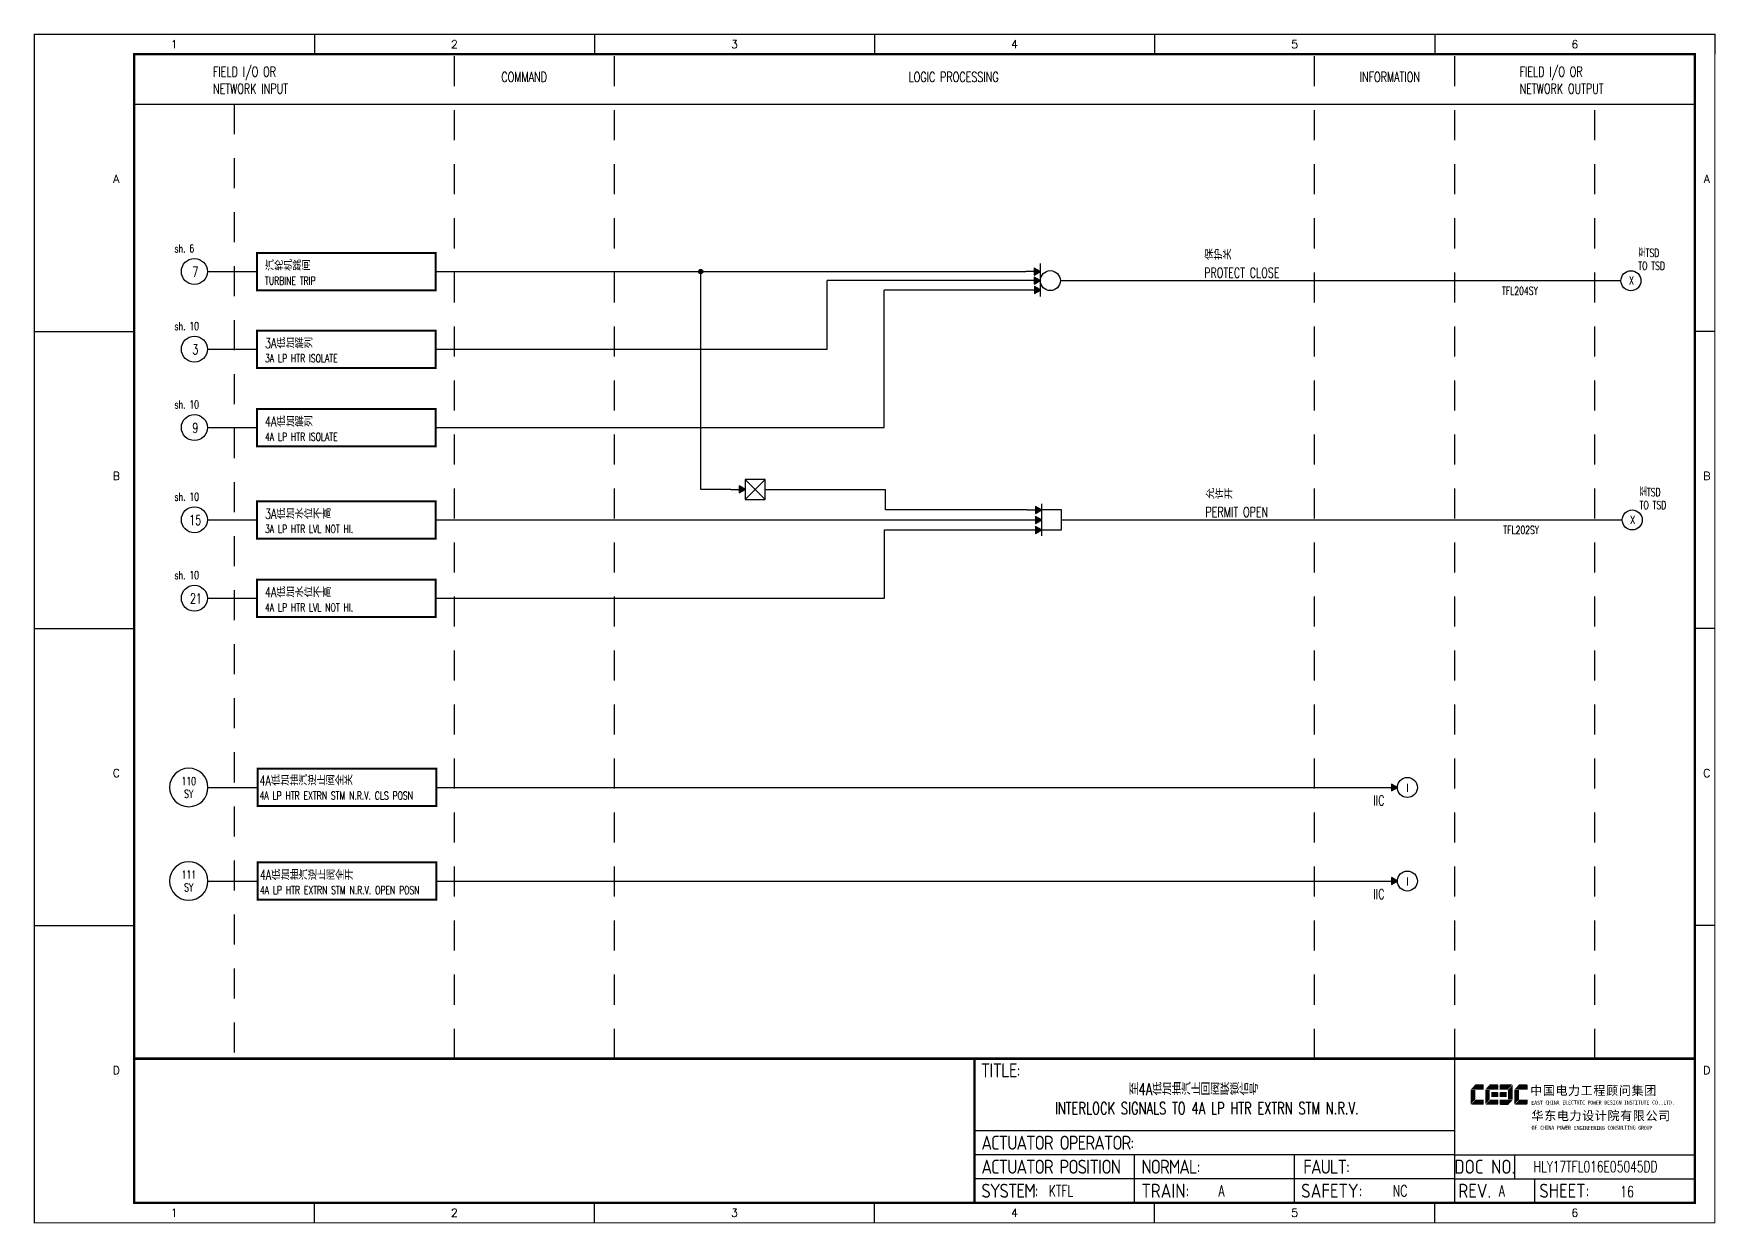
# Model space of a CAD drawing. Header units: millimetres. Extents: x 6586 to 9951, y 1074 to 5865.
# Drawn here: x 8158.7 to 8579, y 4744 to 5041.3 of the extents above; entities that cross this region are included whole.
import ezdxf
from ezdxf.enums import TextEntityAlignment as Align

# ---------------------------------------------------------------- set-up
doc = ezdxf.new("R2010")
doc.units = ezdxf.units.MM
doc.linetypes.add('DASHED', pattern=[0.75, 0.5, -0.25])
doc.linetypes.add('JIS_02_0.7', pattern=[1.35, 0.75, -0.6])
for name, color, linetype in [('BORDER', 1, 'Continuous'), ('INSTRUMENT', 4, 'Continuous'), ('MLINE', 6, 'Continuous'), ('TITLE', 1, 'Continuous'), ('TK', 7, 'Continuous'), ('图框_外框线', 7, 'Continuous'), ('图框_标题栏文字', 6, 'Continuous')]:
    doc.layers.add(name, color=color, linetype=linetype)
doc.styles.add('ecepdi', font='simhei.ttf', dxfattribs={"width": 0.9})
doc.styles.get("Standard").update_dxf_attribs({"font": 'romans.shx', "width": 0.7, "bigfont": '@0hztxta.shx'})
doc.styles.add('工程字', font='gbenor.shx', dxfattribs={"bigfont": 'gbcbig.shx'})

# ---------------------------------------------------------------- blocks, each defined once
blk = doc.blocks.new('A$C1E0003F3')
h = blk.add_hatch(color=152)
edge = h.paths.add_edge_path()
edge.add_ellipse((5.15, 4.41), major_axis=(0, 0.211), ratio=0.769231, start_angle=-90, end_angle=0)
edge.add_line((5.15, 4.62), (3.22, 4.62))
edge.add_line((3.22, 4.62), (2.09, 3.35))
edge.add_line((2.09, 3.35), (5.32, 3.35))
edge.add_line((5.32, 3.35), (5.32, 4.41))
h.paths.add_polyline_path([(3.22, 3.23), (2.09, 3.23), (2.09, -0.36), (3.22, 0.91)])
edge = h.paths.add_edge_path()
edge.add_line((5.32, 0.81), (3.27, 0.81))
edge.add_line((3.27, 0.81), (2.13, -0.46))
edge.add_line((2.13, -0.46), (5.15, -0.46))
edge.add_ellipse((5.15, -0.25), major_axis=(0, 0.211), ratio=0.769231, start_angle=180, end_angle=270)
edge.add_line((5.32, -0.25), (5.32, 0.81))
h = blk.add_hatch(color=152)
edge = h.paths.add_edge_path()
edge.add_ellipse((8.78, 4.41), major_axis=(0, 0.211), ratio=0.769231, start_angle=-90, end_angle=0)
edge.add_line((8.78, 4.62), (6.84, 4.62))
edge.add_line((6.84, 4.62), (5.71, 3.35))
edge.add_line((5.71, 3.35), (8.94, 3.35))
edge.add_line((8.94, 3.35), (8.94, 4.41))
h.paths.add_polyline_path([(6.84, 3.23), (5.71, 3.23), (5.71, -0.36), (6.84, 0.91)])
edge = h.paths.add_edge_path()
edge.add_ellipse((8.78, 2.49), major_axis=(0, 0.211), ratio=0.769231, start_angle=-90, end_angle=0)
edge.add_line((8.78, 2.7), (7.22, 2.7))
edge.add_line((7.22, 2.7), (7.22, 1.44))
edge.add_line((7.22, 1.44), (8.78, 1.44))
edge.add_ellipse((8.78, 1.65), major_axis=(0, 0.211), ratio=0.769231, start_angle=180, end_angle=270)
edge.add_line((8.94, 1.65), (8.94, 2.49))
edge = h.paths.add_edge_path()
edge.add_line((8.94, 0.81), (6.89, 0.81))
edge.add_line((6.89, 0.81), (5.75, -0.46))
edge.add_line((5.75, -0.46), (8.78, -0.46))
edge.add_ellipse((8.78, -0.25), major_axis=(0, 0.211), ratio=0.769231, start_angle=180, end_angle=270)
edge.add_line((8.94, -0.25), (8.94, 0.81))
h = blk.add_hatch(color=1)
edge = h.paths.add_edge_path()
edge.add_line((12.48, 4.62), (9.46, 4.62))
edge.add_ellipse((9.46, 4.41), major_axis=(0, 0.211), ratio=0.769231, start_angle=0, end_angle=90)
edge.add_line((9.3, 4.41), (9.3, 3.35))
edge.add_line((9.3, 3.35), (11.35, 3.35))
edge.add_line((11.35, 3.35), (12.48, 4.62))
h.paths.add_polyline_path([(12.57, 4.56), (11.38, 3.23), (11.38, 0.93), (12.57, 0.93)])
edge = h.paths.add_edge_path()
edge.add_line((11.03, 2.7), (9.46, 2.7))
edge.add_ellipse((9.46, 2.49), major_axis=(0, 0.211), ratio=0.769231, start_angle=0, end_angle=90)
edge.add_line((9.3, 2.49), (9.3, 1.65))
edge.add_ellipse((9.46, 1.65), major_axis=(0, 0.211), ratio=0.769231, start_angle=90, end_angle=180)
edge.add_line((9.46, 1.44), (11.03, 1.44))
edge.add_line((11.03, 1.44), (11.03, 2.7))
h = blk.add_hatch(color=152)
edge = h.paths.add_edge_path()
edge.add_ellipse((16.11, 4.41), major_axis=(0, 0.211), ratio=0.769231, start_angle=-90, end_angle=0)
edge.add_line((16.11, 4.62), (14.14, 4.62))
edge.add_line((14.14, 4.62), (13, 3.35))
edge.add_line((13, 3.35), (16.27, 3.35))
edge.add_line((16.27, 3.35), (16.27, 4.41))
h.paths.add_polyline_path([(14.14, 3.23), (13, 3.23), (13, -0.36), (14.14, 0.91)])
edge = h.paths.add_edge_path()
edge.add_line((16.27, 0.81), (14.18, 0.81))
edge.add_line((14.18, 0.81), (13.04, -0.46))
edge.add_line((13.04, -0.46), (16.03, -0.46))
edge.add_ellipse((16.03, -0.15), major_axis=(0, 0.316), ratio=0.769231, start_angle=180, end_angle=270)
edge.add_line((16.27, -0.15), (16.27, 0.81))
h = blk.add_hatch(color=1)
edge = h.paths.add_edge_path()
edge.add_line((12.58, 0.79), (9.3, 0.79))
edge.add_line((9.3, 0.79), (9.3, -0.27))
edge.add_ellipse((9.46, -0.27), major_axis=(0, 0.211), ratio=0.769231, start_angle=90, end_angle=180)
edge.add_line((9.46, -0.48), (11.43, -0.48))
edge.add_line((11.43, -0.48), (12.58, 0.79))
at = {"layer": 'TITLE', "color": 7, "style": 'ecepdi'}
for s, p in [('中', (16.92, 1.94)), ('国', (20.09, 2)), ('电', (23.25, 1.99)), ('力', (26.39, 1.96)), ('程', (32.71, 1.98)), ('顾', (35.9, 1.98)), ('问', (39.09, 1.94)), ('集', (42.26, 1.98)), ('团', (45.42, 2.01)), ('工', (29.53, 1.95)), ('华', (17.24, -4.31)), ('东', (20.45, -4.29)), ('电', (23.62, -4.35)), ('力', (26.75, -4.32)), ('设', (29.92, -4.3)), ('计', (33.05, -4.31)), ('院', (36.26, -4.29)), ('有', (39.41, -4.29)), ('限', (42.57, -4.32)), ('公', (45.78, -4.38)), ('司', (48.91, -4.35))]:
    blk.add_text(s, height=2.2, dxfattribs=at).set_placement(p)
at = {"layer": 'TITLE', "color": 7, "style": 'ecepdi', "width": 0.975}
for s, p in [('E', (17.58, 0.02)), ('A', (18.29, 0.03)), ('S', (19, 0.03)), ('T', (19.7, 0.03)), ('C', (21.1, 0.09)), ('H', (21.77, 0.09)), ('I', (22.46, 0.09)), ('N', (23.17, 0.1)), ('A', (23.86, 0.1)), ('E', (25.35, 0.09)), ('L', (26.05, 0.11)), ('E', (26.76, 0.1)), ('C', (27.46, 0.12)), ('T', (28.18, 0.11)), ('R', (28.87, 0.1)), ('I', (29.57, 0.11)), ('C', (30.28, 0.1)), ('P', (31.64, 0.09)), ('O', (32.32, 0.08)), ('W', (33.03, 0.08)), ('E', (33.72, 0.08)), ('R', (34.42, 0.09)), ('D', (35.81, 0.1)), ('E', (36.52, 0.1)), ('S', (37.2, 0.1)), ('I', (37.91, 0.09)), ('G', (38.68, 0.11)), ('N', (39.38, 0.09)), ('I', (40.72, 0.07)), ('N', (41.43, 0.08)), ('S', (42.14, 0.08)), ('T', (42.83, 0.08)), ('I', (43.52, 0.09)), ('T', (44.22, 0.07)), ('U', (44.93, 0.07)), ('T', (45.63, 0.08)), ('E', (46.34, 0.09)), ('C', (47.76, 0.11)), ('O', (48.48, 0.1)), ('L', (50.56, 0.1)), ('T', (51.27, 0.1)), ('D', (51.96, 0.1)), ('.', (49.23, 0.1)), (',', (49.87, 0.1)), ('.', (52.72, 0.11)), ('O', (17.67, -6.18)), ('OF', (18.01, -6.2)), ('F', (18.37, -6.2)), ('C', (19.8, -6.19)), ('H', (20.47, -6.19)), ('I', (21.15, -6.19)), ('N', (21.87, -6.18)), ('A', (22.56, -6.18)), ('P', (23.98, -6.2)), ('O', (24.66, -6.21)), ('W', (25.36, -6.21)), ('E', (26.06, -6.21)), ('R', (26.75, -6.2)), ('E', (28.19, -6.24)), ('N', (28.91, -6.27)), ('G', (29.62, -6.26)), ('I', (30.32, -6.27)), ('N', (31.02, -6.27)), ('E', (31.7, -6.28)), ('E', (32.41, -6.27)), ('R', (33.1, -6.24)), ('I', (33.81, -6.24)), ('N', (34.51, -6.26)), ('G', (35.2, -6.24)), ('C', (36.61, -6.19)), ('O', (37.3, -6.21)), ('N', (38, -6.2)), ('S', (38.71, -6.21)), ('U', (39.41, -6.18)), ('L', (40.11, -6.18)), ('T', (40.81, -6.19)), ('I', (41.51, -6.21)), ('N', (42.2, -6.21)), ('G', (42.91, -6.17)), ('G', (44.29, -6.2)), ('R', (45, -6.21)), ('O', (45.69, -6.22)), ('U', (46.39, -6.2)), ('P', (47.1, -6.23))]:
    blk.add_text(s, height=1, dxfattribs=at).set_placement(p, align=Align.MIDDLE_CENTER)
blk = doc.blocks.new('A$C57484896')
for p, q in [((70, 297), (70, 292)), ((140, 297), (140, 292)), ((210, 297), (210, 292)), ((280, 297), (280, 292)), ((350, 297), (350, 292)), ((420, 297), (420, 292)), ((0, 222.75), (25, 222.75)), ((420, 222.75), (415, 222.75)), ((0, 148.5), (25, 148.5)), ((420, 148.5), (415, 148.5)), ((0, 74.25), (25, 74.25)), ((420, 74.25), (415, 74.25)), ((70, 0), (70, 5)), ((140, 0), (140, 5)), ((210, 0), (210, 5)), ((280, 0), (280, 5)), ((350, 0), (350, 5))]:
    blk.add_line(p, q)
at = {"layer": 'MLINE', "linetype": 'JIS_02_0.7', "ltscale": 10}
for p, q in [((105, 41), (105, 292)), ((145, 41), (145, 292)), ((320, 41), (320, 292)), ((355, 41), (355, 292)), ((50, 279.56), (50, 41)), ((390, 41), (390, 279.56))]:
    blk.add_line(p, q, dxfattribs=at)
at = {"layer": 'MLINE'}
blk.add_line((25, 279.56), (415, 279.56), dxfattribs=at)
at = {"layer": '图框_外框线'}
for p, q in [((355, 5), (355, 41)), ((355, 23), (235, 23)), ((355, 17), (235, 17)), ((275, 11), (275, 17)), ((315, 11), (315, 17)), ((355, 17), (415, 17)), ((370, 11), (370, 17)), ((355, 11), (235, 11)), ((355, 11), (235, 11)), ((275, 5), (275, 11)), ((315, 5), (315, 11)), ((355, 11), (415, 11)), ((375, 5), (375, 11))]:
    blk.add_line(p, q, dxfattribs=at)
for points, const_width in [([(0, 0), (420, 0), (420, 297), (0, 297)], 0.3), ([(25, 5), (415, 5), (415, 292), (25, 292)], 0.6)]:
    blk.add_lwpolyline(points, close=True, dxfattribs=dict(at, const_width=const_width))
at = {"layer": '图框_外框线', "const_width": 0.6}
blk.add_lwpolyline([(235, 41), (25, 41)], dxfattribs=at)
at = {"layer": '图框_外框线'}
blk.add_lwpolyline([(415, 41, 0.6, 0.6, 0), (235, 41, 0.6, 0.6, 0), (235, 5, 0, 0, 0)], format="xyseb", dxfattribs=at)
blk.add_blockref('A$C1E0003F3', (356.94, 29.95))
at = {"layer": 'MLINE', "char_height": 2.5, "width": 31.8959, "attachment_point": 1}
for s, insert in [('FIELD I/O OR', (44.67, 288.89)), ('COMMAND', (116.74, 287.58)), ('LOGIC PROCESSING', (218.52, 287.58)), ('INFORMATION', (331.25, 287.58)), ('FIELD I/O OR', (371.22, 288.89)), ('NETWORK INPUT', (44.67, 284.64)), ('NETWORK OUTPUT', (371.22, 284.64))]:
    blk.add_mtext(s, dxfattribs=dict(at, insert=insert))
at = {"layer": 'TK', "color": 3}
for s, p in [('1', (35, 294.5)), ('2', (105, 294.5)), ('3', (175, 294.5)), ('4', (245, 294.5)), ('5', (315, 294.5)), ('6', (385, 294.5)), ('1', (35, 2.5)), ('2', (105, 2.5)), ('3', (175, 2.5)), ('4', (245, 2.5)), ('5', (315, 2.5)), ('6', (385, 2.5))]:
    blk.add_text(s, height=2, dxfattribs=at).set_placement(p, align=Align.MIDDLE)
for s, p in [('A', (20.5, 259.88)), ('A', (418, 259.88)), ('B', (20.5, 185.62)), ('B', (418, 185.62)), ('C', (20.5, 111.38)), ('C', (418, 111.38)), ('D', (20.5, 37.12)), ('D', (418, 37.12))]:
    blk.add_text(s, height=2, dxfattribs=at).set_placement(p, align=Align.CENTER)
at = {"layer": '图框_标题栏文字', "char_height": 3.5, "style": '工程字'}
for s, insert, width, attachment_point in [('{\\T0.9; TITLE:}', (234.86, 38.09), 14.2249, 4), ('{\\T0.9; ACTUATOR OPERATOR:}', (235, 20), 40, 4), ('{\\T0.9; ACTUATOR POSITION}', (235, 14), 45, 4), ('{\\T0.9; NORMAL:}', (275, 14), 18.2557, 4), ('{\\T0.9; FAULT:}', (315.44, 14), 15, 4), ('DOC NO.', (362.5, 14), 15, 5), ('{\\T0.9; SYSTEM:}', (235, 8), 17.9526, 4), ('{\\T0.9; }TRAIN: ', (275, 8), 17.6638, 4), ('SAFETY:', (324.3, 8), 22.3993, 5), ('REV.', (360, 8), 10, 5), ('SHEET:', (382.42, 8), 20, 5)]:
    blk.add_mtext(s, dxfattribs=dict(at, insert=insert, width=width, attachment_point=attachment_point))
blk = doc.blocks.new('A$C4BC20AB6')
at = {"layer": 'BORDER'}
for points in [[(3.59, 2.26), (2.09, 3.12), (2.09, 1.39)], [(3.59, 0), (2.09, 0.87), (2.09, -0.87)], [(3.6, -2.36), (2.1, -1.49), (2.1, -3.22)]]:
    blk.add_hatch(color=256, dxfattribs=at).paths.add_polyline_path(points)
for p, q in [((3.59, 4.26), (3.59, -4)), ((3.59, 2.26), (0, 2.26)), ((3.59, 0), (0, 0)), ((8.59, 0), (10.59, 0)), ((3.6, -2.36), (0.01, -2.36))]:
    blk.add_line(p, q, dxfattribs=at)
for points in [[(3.59, 2.26), (2.09, 3.12), (2.09, 1.39)], [(3.59, 0), (2.09, 0.87), (2.09, -0.87)], [(3.6, -2.36), (2.1, -1.49), (2.1, -3.22)]]:
    blk.add_lwpolyline(points, close=True, dxfattribs=at)
blk.add_circle((6.09, 0), 2.5, dxfattribs=at)
blk = doc.blocks.new('A$C358C5108')
at = {"layer": 'BORDER'}
for points in [[(3.59, 0), (2.09, 0.87), (2.09, -0.87)], [(3.59, -2.5), (2.09, -1.63), (2.09, -3.37)], [(3.59, -5), (2.09, -4.13), (2.09, -5.87)]]:
    blk.add_hatch(color=256, dxfattribs=at).paths.add_polyline_path(points)
for p, q in [((0, 0), (3.59, 0)), ((3.59, 1.5), (3.59, -6.5)), ((0, -2.5), (3.59, -2.5)), ((8.59, -2.5), (10.59, -2.5)), ((0, -5), (3.59, -5))]:
    blk.add_line(p, q, dxfattribs=at)
for points in [[(3.59, 0), (2.09, 0.87), (2.09, -0.87)], [(8.59, 0), (3.59, 0), (3.59, -5), (8.59, -5)], [(3.59, -2.5), (2.09, -1.63), (2.09, -3.37)], [(3.59, -5), (2.09, -4.13), (2.09, -5.87)]]:
    blk.add_lwpolyline(points, close=True, dxfattribs=at)
blk = doc.blocks.new('A$C46BE0CE4')
at = {"layer": 'BORDER'}
blk.add_hatch(color=256, dxfattribs=at).paths.add_polyline_path([(3.59, 0), (2.09, 0.87), (2.09, -0.87)])
for p, q in [((0, 0), (3.59, 0)), ((3.59, 2.5), (8.59, -2.5)), ((8.59, 2.5), (3.59, -2.5)), ((8.59, 0), (10.59, 0))]:
    blk.add_line(p, q, dxfattribs=at)
for points in [[(3.59, 0), (2.09, 0.87), (2.09, -0.87)], [(8.59, 2.5), (3.59, 2.5), (3.59, -2.5), (8.59, -2.5)]]:
    blk.add_lwpolyline(points, close=True, dxfattribs=at)
blk = doc.blocks.new('INS00')
at = {"layer": 'INSTRUMENT', "color": 0}
blk.add_lwpolyline([(6, 0, 1), (-6, 0, 1)], format="xyb", close=True, dxfattribs=at)
at = {"layer": 'INSTRUMENT', "flags": 1}
for tag, p in [('INSNAM', (0, 9)), ('INSDGN', (0, -9)), ('INSSUP', (0, -15)), ('INSTYP', (0, -12)), ('INSMAN', (0, -18)), ('INSREM', (0, -21))]:
    blk.add_attdef(tag, text='', height=3, dxfattribs=at).set_placement(p, align=Align.TOP_CENTER)
at = {"layer": 'INSTRUMENT', "width": 0.7}
for tag, p in [('INSHH', (6, 3.5)), ('INSL', (6, -3)), ('INSLL', (6, -6))]:
    blk.add_attdef(tag, p, '', height=2.5, dxfattribs=at)
for tag, p in [('INSIDE', (0, 2)), ('INSSYS', (0, -2))]:
    blk.add_attdef(tag, text='', height=2.5, dxfattribs=at).set_placement(p, align=Align.MIDDLE)
at = {"layer": 'INSTRUMENT', "linetype": 'DASHED', "width": 0.7}
blk.add_attdef('INSH', (6, 0.5), '', height=2.5, dxfattribs=at)

msp = doc.modelspace()

# ---------------------------------------------------------------- hatches: boundary and pattern name
h = msp.add_hatch(color=256)
edge = h.paths.add_edge_path()
edge.add_arc((8325.45, 4981.83), 0.55, 0, 360)
h = msp.add_hatch(color=256)
edge = h.paths.add_edge_path()
edge.add_arc((8325.45, 4981.83), 0.393, 0, 360)
h = msp.add_hatch(color=256)
edge = h.paths.add_edge_path()
edge.add_arc((8325.45, 4981.83), 0.393, 0, 360)
for points in [[(8499.57, 4852.92), (8498.07, 4853.78), (8498.07, 4852.05)], [(8499.57, 4829.54), (8498.07, 4830.4), (8498.07, 4828.67)]]:
    msp.add_hatch(color=256).paths.add_polyline_path(points)

# ---------------------------------------------------------------- linework, layer by layer
for p, q in [((8214.56, 4986.5), (8259.24, 4986.5)), ((8214.56, 4977.16), (8214.56, 4986.5)), ((8259.24, 4977.16), (8259.24, 4986.5)), ((8202.16, 4981.83), (8214.56, 4981.83)), ((8259.24, 4981.83), (8406.74, 4981.83)), ((8325.45, 4927.39), (8325.45, 4981.83)), ((8259.24, 4977.16), (8214.56, 4977.16)), ((8357.05, 4962.43), (8357.05, 4979.57)), ((8406.74, 4979.57), (8357.05, 4979.57)), ((8371.31, 4942.83), (8371.31, 4977.21)), ((8406.75, 4977.21), (8371.31, 4977.21)), ((8417.33, 4979.57), (8555.44, 4979.59)), ((8214.56, 4967.1), (8259.24, 4967.1)), ((8214.56, 4957.76), (8214.56, 4967.1)), ((8259.24, 4957.76), (8259.24, 4967.1)), ((8202.16, 4962.43), (8214.56, 4962.43)), ((8259.24, 4962.43), (8357.05, 4962.43)), ((8259.24, 4957.76), (8214.56, 4957.76)), ((8214.56, 4947.5), (8259.24, 4947.5)), ((8214.56, 4938.16), (8214.56, 4947.5)), ((8202.16, 4942.83), (8214.56, 4942.83)), ((8259.24, 4942.83), (8371.31, 4942.83)), ((8259.24, 4938.16), (8214.56, 4938.16)), ((8332.96, 4927.39), (8325.45, 4927.39)), ((8342.56, 4927.39), (8371.61, 4927.39)), ((8371.61, 4922.29), (8371.61, 4927.39)), ((8214.56, 4924.46), (8259.24, 4924.46)), ((8407.06, 4922.29), (8371.61, 4922.29)), ((8202.16, 4919.79), (8214.56, 4919.79)), ((8259.24, 4919.79), (8407.06, 4919.79)), ((8417.65, 4919.79), (8555.76, 4919.8)), ((8259.24, 4915.12), (8214.56, 4915.12)), ((8371.4, 4900.19), (8371.4, 4917.29)), ((8371.4, 4917.29), (8407.06, 4917.29)), ((8214.56, 4904.86), (8259.24, 4904.86)), ((8202.16, 4900.19), (8214.56, 4900.19)), ((8259.24, 4900.19), (8371.4, 4900.19)), ((8259.24, 4895.52), (8214.56, 4895.52)), ((8214.71, 4857.59), (8259.39, 4857.59)), ((8202.31, 4852.92), (8214.71, 4852.92)), ((8259.39, 4852.92), (8499.57, 4852.92)), ((8259.39, 4848.25), (8214.71, 4848.25)), ((8214.71, 4834.21), (8259.39, 4834.21)), ((8202.31, 4829.54), (8214.71, 4829.54)), ((8259.39, 4829.54), (8499.57, 4829.54)), ((8259.39, 4824.87), (8214.71, 4824.87))]:
    msp.add_line(p, q)
at = {"const_width": 0.5}
for points in [[(8214.56, 4986.5), (8259.24, 4986.5), (8259.24, 4977.16), (8214.56, 4977.16), (8214.56, 4986.5)], [(8214.56, 4967.1), (8259.24, 4967.1), (8259.24, 4957.76), (8214.56, 4957.76), (8214.56, 4967.1)], [(8214.56, 4947.5), (8259.24, 4947.5), (8259.24, 4938.16), (8214.56, 4938.16), (8214.56, 4947.5)], [(8214.56, 4924.46), (8259.24, 4924.46), (8259.24, 4915.12), (8214.56, 4915.12), (8214.56, 4924.46)], [(8214.56, 4904.86), (8259.24, 4904.86), (8259.24, 4895.52), (8214.56, 4895.52), (8214.56, 4904.86)], [(8214.71, 4857.59), (8259.39, 4857.59), (8259.39, 4848.25), (8214.71, 4848.25), (8214.71, 4857.59)], [(8214.71, 4834.21), (8259.39, 4834.21), (8259.39, 4824.87), (8214.71, 4824.87), (8214.71, 4834.21)]]:
    msp.add_lwpolyline(points, dxfattribs=at)
for points in [[(8499.57, 4852.92), (8498.07, 4853.78), (8498.07, 4852.05)], [(8499.57, 4829.54), (8498.07, 4830.4), (8498.07, 4828.67)]]:
    msp.add_lwpolyline(points, close=True)
for centre, radius in [((8198.91, 4981.86), 3.25), ((8325.45, 4981.83), 0.55), ((8325.45, 4981.83), 0.393), ((8325.45, 4981.83), 0.393), ((8198.91, 4962.45), 3.25), ((8198.91, 4942.85), 3.25), ((8198.91, 4919.81), 3.25), ((8198.91, 4900.21), 3.25), ((8502.07, 4852.92), 2.5), ((8502.07, 4829.54), 2.5)]:
    msp.add_circle(centre, radius)
at = {"color": 1}
for centre in [(8557.94, 4979.55), (8558.26, 4919.76)]:
    msp.add_circle(centre, 2.5, dxfattribs=at)

# ---------------------------------------------------------------- block references
for name, p in [('A$C57484896', (8158.89, 4744.14)), ('A$C4BC20AB6', (8406.74, 4979.57)), ('A$C46BE0CE4', (8332.96, 4927.39)), ('A$C358C5108', (8407.06, 4922.29))]:
    msp.add_blockref(name, p)
at = {"layer": 'MLINE', "xscale": 0.8000000000001819, "yscale": 0.7999999999999545, "zscale": 0.8}
for p, values in [((8197.51, 4852.92), {'INSIDE': '110', 'INSSYS': 'SY'}), ((8197.51, 4829.54), {'INSIDE': '111', 'INSSYS': 'SY'})]:
    msp.add_blockref('INS00', p, dxfattribs=at).add_auto_attribs(values)

# ---------------------------------------------------------------- texts
at = {"width": 0.7}
for s, height, p in [('汽轮机跳闸', 2.5, (8216.56, 4982.09)), ('TURBINE TRIP', 2, (8216.56, 4978.56)), ('3A低加解列', 2.5, (8216.56, 4962.69)), ('3A LP HTR ISOLATE ', 2, (8216.56, 4959.16)), ('4A低加解列', 2.5, (8216.56, 4943.09)), ('4A LP HTR ISOLATE ', 2, (8216.56, 4939.56)), ('3A低加水位不高', 2.5, (8216.56, 4920.05)), ('3A LP HTR LVL NOT HI.', 2, (8216.56, 4916.51)), ('4A低加水位不高', 2.5, (8216.56, 4900.45)), ('4A LP HTR LVL NOT HI.', 2, (8216.56, 4896.92)), ('4A低加抽汽逆止阀全关', 2.5, (8215.2, 4853.43)), ('4A LP HTR EXTRN STM N.R.V. CLS POSN', 2, (8215.2, 4849.87)), ('4A低加抽汽逆止阀全开', 2.5, (8215.28, 4829.8)), ('4A LP HTR EXTRN STM N.R.V. OPEN POSN', 2, (8215.28, 4826.27)), ('至4A低加抽汽止回阀联锁信号', 3, (8432.46, 4776.04)), ('INTERLOCK SIGNALS TO 4A LP HTR EXTRN STM N.R.V.', 3, (8413.99, 4771.26))]:
    msp.add_text(s, height=height, dxfattribs=at).set_placement(p)
for p in [(8502.11, 4851.79), (8502.11, 4828.41)]:
    msp.add_text('I', height=2, dxfattribs=at).set_placement(p, align=Align.CENTER)
at = {"attachment_point": 1}
for s, insert, char_height, width in [('sh. 6', (8193.94, 4988.62), 2, 73.0067), ('保护关', (8451.28, 4987.3), 2.5, 73.0067), ('至TSD', (8559.78, 4987.49), 2, 73.0067), ('7', (8198.39, 4983.03), 2.5, 73.0067), ('PROTECT CLOSE', (8451.28, 4982.79), 2.5, 73.0067), ('X', (8557.45, 4980.59), 2, 73.0067), ('TO TSD', (8559.78, 4984.27), 2, 73.0067), ('TFL204SY', (8525.73, 4978.04), 2, 73.0067), ('sh. 10', (8193.94, 4969.22), 2, 73.0067), ('3', (8198.39, 4963.63), 2.5, 73.0067), ('sh. 10', (8193.94, 4949.62), 2, 73.0067), ('9', (8198.39, 4944.03), 2.5, 73.0067), ('sh. 10', (8193.94, 4926.58), 2, 73.0067), ('允许开', (8451.6, 4927.52), 2.5, 73.0067), ('至TSD', (8560.11, 4927.71), 2, 73.0067), ('PERMIT OPEN', (8451.6, 4923), 2.5, 73.0067), ('TO TSD', (8560.11, 4924.48), 2, 73.0067), ('15', (8197.61, 4920.99), 2.5, 73.0067), ('TFL202SY', (8526.05, 4918.26), 2, 73.0067), ('X', (8557.77, 4920.8), 2, 73.0067), ('sh. 10', (8193.94, 4906.98), 2, 73.0067), ('21', (8197.79, 4901.39), 2.5, 73.0067), ('IIC', (8493.57, 4850.92), 2.5, 4.5039), ('IIC', (8493.57, 4827.54), 2.5, 4.5039), ('KTFL', (8412.48, 4753.5), 2.8, 8.5983), ('A', (8454.87, 4753.5), 2.8, 8.5983), ('NC', (8498.45, 4753.5), 2.8, 8.5983), ('A', (8524.9, 4753.5), 2.8, 8.5983)]:
    msp.add_mtext(s, dxfattribs=dict(at, insert=insert, char_height=char_height, width=width))
at = {"width": 0.7}
for tag, p, s in [('HLY17TFL016E05045DD', (8533.62, 4756.77), ''), ('16', (8555.27, 4750.5), '1')]:
    msp.add_attdef(tag, p, s, height=2.8, dxfattribs=at)

doc.saveas('drawing.dxf')
